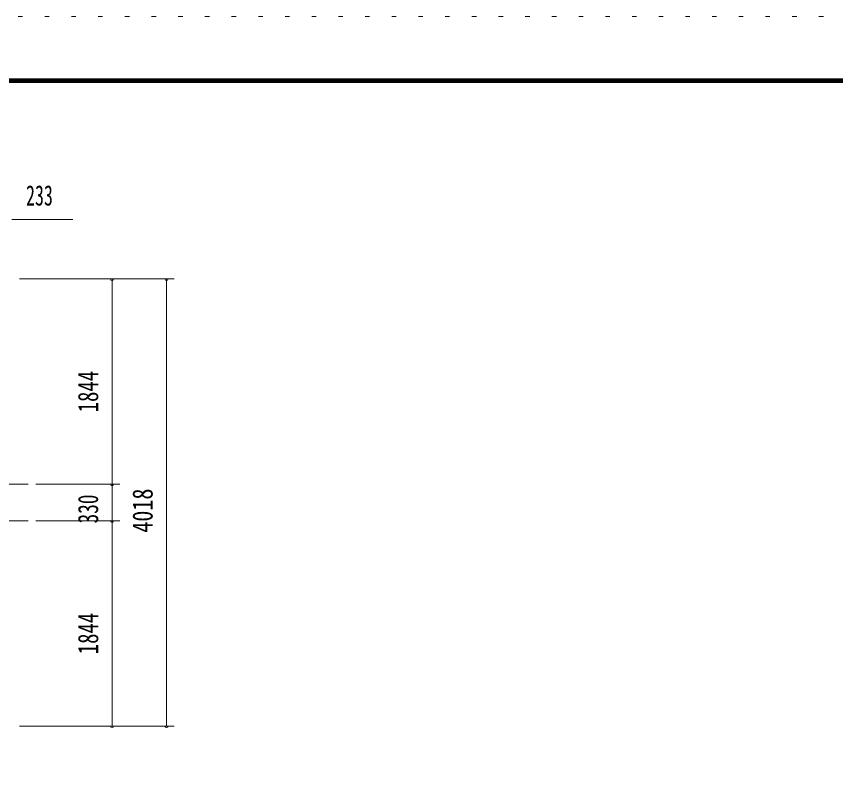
# Model space of a CAD drawing. Units: millimetres, scale not verified. Extents: x -34086 to 34091, y -14700 to 14700.
# Drawn here: x 5935 to 13301, y 7724 to 14700 of the extents above; entities that cross this region are included whole.
import ezdxf
from ezdxf.enums import TextEntityAlignment as Align

# ---------------------------------------------------------------- set-up
doc = ezdxf.new("R2010")
doc.units = ezdxf.units.MM
doc.header["$LTSCALE"] = 80
doc.linetypes.add('USER3', pattern=[24, 12, -5, 2, -5])
doc.linetypes.add('USER4', pattern=[3, 0.5, -2.5])
for name, color, linetype, lineweight in [('0-3_1-27CENTER', 3, 'USER3', 18), ('0-5_1-57DIM', 3, 'Continuous', 18), ('0-C_F-F1PAPER', 5, 'Continuous', 18), ('0-D_F-E_J_ADD', 5, 'USER4', 18)]:
    doc.layers.add(name, color=color, linetype=linetype, lineweight=lineweight)
doc.styles.add('ＭＳ ゴシック', font='')
doc.styles.get('ＭＳ ゴシック').set_extended_font_data('MS Gothic')

msp = doc.modelspace()

# ---------------------------------------------------------------- linework, layer by layer
at = {"layer": '0-3_1-27CENTER'}
for p, q in [((6040.32, 10496.54), (-4919.68, 10496.54)), ((6040.32, 10166.54), (-4919.68, 10166.54))]:
    msp.add_line(p, q, dxfattribs=at)
at = {"layer": '0-5_1-57DIM'}
for p, q in [((5893.32, 12875.53), (6442.82, 12875.53)), ((5963.32, 12340.54), (7355.32, 12340.54)), ((6809.32, 12340.54), (6781.32, 12340.54)), ((6795.32, 12340.54), (6795.32, 10496.54)), ((7299.32, 12340.54), (7271.32, 12340.54)), ((7285.32, 12340.54), (7285.32, 8322.54)), ((6110.32, 10496.54), (6865.32, 10496.54)), ((6809.32, 10496.54), (6781.32, 10496.54)), ((6795.32, 10496.54), (6795.32, 10166.54)), ((6865.32, 10166.54), (6110.32, 10166.54)), ((6809.32, 10166.54), (6781.32, 10166.54)), ((6795.32, 10166.54), (6795.32, 8322.54)), ((5963.32, 8322.54), (7355.32, 8322.54)), ((6809.32, 8322.54), (6781.32, 8322.54)), ((7299.32, 8322.54), (7271.32, 8322.54))]:
    msp.add_line(p, q, dxfattribs=at)
for centre in [(6795.32, 12340.54), (7285.32, 12340.54), (6795.32, 10496.54), (6795.32, 10166.54), (6795.32, 8322.54), (7285.32, 8322.54)]:
    msp.add_arc(centre, 14, 180, 0, dxfattribs=at)
at = {"layer": '0-C_F-F1PAPER'}
for points in [[(33390.86, -14000), (-6789.13, -14000), (-6789.13, 14140), (33390.86, 14140)], [(33387.36, -13996.5), (33387.36, 14136.5), (-6785.63, 14136.5), (-6785.63, -13996.5)], [(33383.86, -13993), (33383.86, 14133), (-6782.13, 14133), (-6782.13, -13993)], [(33380.36, -13989.5), (33380.36, 14129.5), (-6778.63, 14129.5), (-6778.63, -13989.5)], [(33376.86, -13986), (33376.86, 14126), (-6775.13, 14126), (-6775.13, -13986)], [(33373.36, -13982.5), (33373.36, 14122.5), (-6771.63, 14122.5), (-6771.63, -13982.5)], [(33369.86, -13979), (33369.86, 14119), (-6768.13, 14119), (-6768.13, -13979)], [(33366.37, -13975.5), (33366.37, 14115.5), (-6764.63, 14115.5), (-6764.63, -13975.5)], [(33362.86, -13972), (33362.86, 14112), (-6761.13, 14112), (-6761.13, -13972)], [(33359.36, -13968.5), (33359.36, 14108.5), (-6757.63, 14108.5), (-6757.63, -13968.5)], [(33355.86, -13965), (33355.86, 14105), (-6754.13, 14105), (-6754.13, -13965)]]:
    msp.add_lwpolyline(points, close=True, dxfattribs=at)
at = {"layer": '0-D_F-E_J_ADD'}
msp.add_lwpolyline([(34090.87, -14700), (-7489.13, -14700), (-7489.13, 14700), (34090.87, 14700)], close=True, dxfattribs=at)

# ---------------------------------------------------------------- texts
at = {"layer": '0-5_1-57DIM', "color": 7, "style": 'ＭＳ ゴシック', "width": 0.65}
msp.add_text('233', height=182.3, dxfattribs=at).set_placement((6021.87, 12945.53), align=Align.BOTTOM_LEFT)
at = {"layer": '0-5_1-57DIM', "color": 7, "style": 'ＭＳ ゴシック'}
for s, width, p in [('1844', 0.75, (6725.32, 11141.96)), ('330', 0.7, (6725.32, 10142.78)), ('4018', 0.8, (7215.32, 10059.94)), ('1844', 0.75, (6725.32, 8967.96))]:
    msp.add_text(s, height=182.3, rotation=90, dxfattribs=dict(at, width=width)).set_placement(p, align=Align.BOTTOM_LEFT)

doc.saveas('drawing.dxf')
